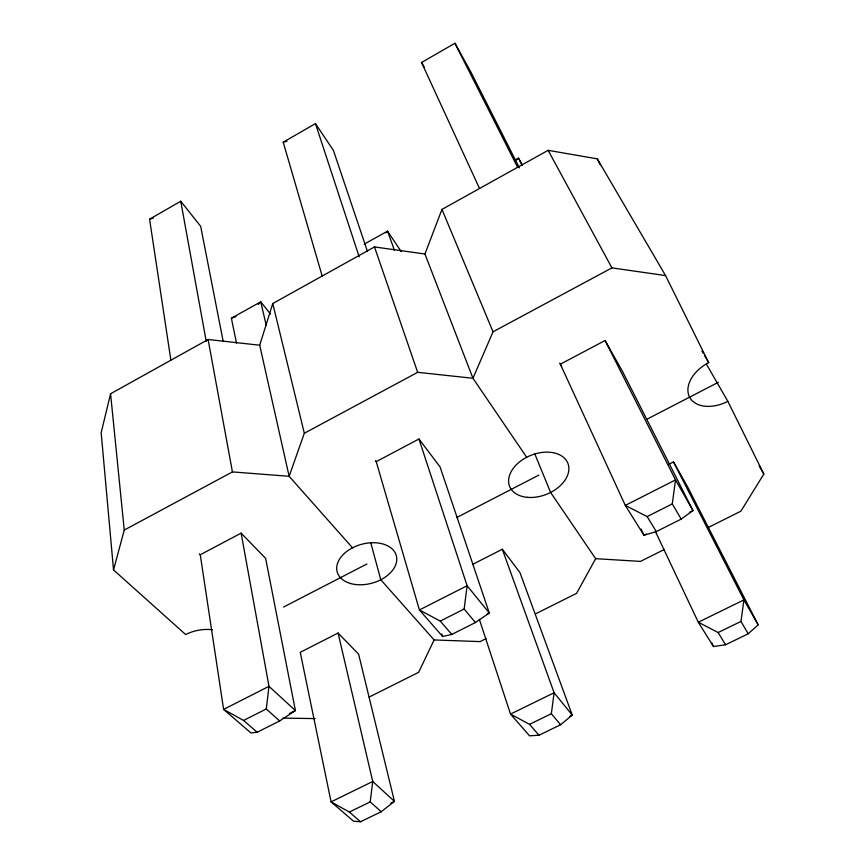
<?xml version="1.0" encoding="UTF-8"?>
<svg xmlns="http://www.w3.org/2000/svg" width="865" height="865" viewBox="0 0 865 865"><rect width="100%" height="100%" fill="white"/><g stroke="black" fill="none" stroke-linecap="round" stroke-linejoin="round"><path stroke-width="1.3" d="M279.676 720.945L266.279 708.976L268.993 686.345L241.119 533.132L200.258 554.757L223.603 709.387L250.958 732.925L257.175 732.255L279.676 720.945L295.397 710.565L265.631 558.39L241.119 533.132M381.206 811.727L370.209 801.898L372.739 781.484L338.074 633.029L300.252 652.318L331.079 801.866L353.58 821.231L360.543 821.75L381.206 811.727L394.451 801.39L358.597 654.156L338.074 633.029M475.415 622.541L464.159 609.025L467.111 585.735L418.963 439.009L376.221 461.629L419.417 609.966L442.642 636.499L451.789 634.423L475.415 622.541L489.298 613.036L440.069 466.927L418.963 439.009M502.316 549.243L519.908 572.511L572.252 715.096L560.563 724.762L551.362 713.722L554.097 692.768L502.316 549.243L472.463 564.477M681.177 519.108L672.289 503.906L675.511 479.913L605.089 340.507L560.347 364.187L625.309 505.409L643.949 535.24L656.33 531.597L681.177 519.108L692.995 510.577L622.443 371.301L605.089 340.507M655.335 531.348L698.293 622.227L713.484 646.544L725.594 644.749L748.203 633.785L740.97 621.427L743.932 599.899L673.521 461.921L668.818 464.31M352.509 547.826L289.137 476.291L259.705 345.211L208.108 339.502L110.579 393.77L101.162 432.716L113.531 569.927L185.672 634.564A30.416 19.052 -10.5 0 1 212.487 629.785M113.531 569.927L124.246 530.072L110.579 393.77M259.705 345.211L272.767 303.529L374.491 246.936L424.942 254.007L472.95 378.275L526.677 457.271M272.767 303.529L304.329 433.257L289.137 476.291L232.426 471.912L124.246 530.072M424.942 254.007L441.961 209.406L548.14 150.326L597.304 158.868L665.563 275.578L708.673 362.64A32.546 21.593 -28.1 0 0 689.448 396.884A32.546 21.593 -28.1 0 0 727.843 401.349L763.838 474.052L740.894 511.183L707.429 527.92M665.563 275.578L611.923 267.88L493.039 331.792L472.95 378.275L417.665 372.318L304.329 433.257M486.119 638.586L480.086 641.603L434.111 639.949L418.638 672.321L369.225 697.039M534.743 453.79L550.605 492.455L595.65 558.671L576.587 593.347L535.576 613.858M258.257 304.469L260.743 301.831L270.54 314.146M385.736 232.869L387.531 231.16L401.209 251.564M748.203 633.785L758.173 624.854L687.924 487.482L673.521 461.921M516.578 159.841L518.503 158.154L522.374 165.172M170.881 360.197L149.58 219.191L180.742 201.231L200.658 226.284L223.105 341.005M322.256 276.281L283.212 142.195L315.466 123.619L333.425 150.424L367.484 251.51M479.524 188.494L421.558 62.485L454.947 43.25L470.809 71.914L519.411 167.886M236.534 343.232L231.377 318.201L260.743 301.831L266.269 325.489M364.208 244.157L387.531 231.16L394.397 250.18M515.021 160.09L518.503 158.154L522.179 165.356M283.569 607.057L366.846 564.012M456.655 517.584L538.819 475.112M646.696 419.352L718.393 382.276M289.397 713.582L295.397 710.565L268.993 686.345L223.603 709.387L243.552 720.448L266.279 708.976M486.909 614.237L489.298 613.036L467.111 585.735L419.417 609.966L440.274 621.092L464.159 609.025M689.405 512.383L692.995 510.577L675.511 479.913L625.309 505.409L647.15 516.61L672.289 503.906M646.339 534.04L643.949 535.24L641.106 529.11M664.396 549.437L640.489 561.396L595.65 558.671M390.85 803.142L394.451 801.39L372.739 781.484L331.079 801.866L349.341 812.051L370.209 801.898M479.34 619.297L510.523 714.09L529.542 724.34L551.362 713.722M758.173 624.854L743.932 599.899L698.293 622.227L718.123 632.542L740.97 621.427M569.884 716.242L572.252 715.096L554.097 692.768L510.523 714.09L529.542 735.823L538.96 735.239L560.563 724.762M231.377 318.201L236.113 316.482M149.58 219.191L153.202 218.185M283.212 142.195L286.953 141.265M282.877 718.123L315.087 718.588M243.552 720.448L257.175 732.255M349.341 812.051L360.543 821.75M199.35 553.87L200.258 554.757M434.111 639.949L380.795 579.755L370.923 543.339M440.274 621.092L451.789 634.423M529.542 724.34L538.96 735.239M375.442 460.656L376.221 461.629M647.15 516.61L656.33 531.597M718.123 632.542L725.594 644.749M559.687 363.116L561.699 366.414M421.558 62.485L424.174 67.005M701.958 351.028L703.299 353.353M704.64 355.677L708.673 362.64M706.359 364.057L727.843 401.349M759.167 465.878L763.838 474.052M548.14 150.326L611.923 267.88M454.947 43.25L517.627 167.334M597.304 158.868L600.321 164.88M711.754 642.9L713.484 646.544M441.961 209.406L493.039 331.792M374.491 246.936L417.665 372.318M315.466 123.619L359.18 256.84M441.864 633.937L442.642 636.499M208.108 339.502L232.426 471.912M180.742 201.231L206.27 341.567M350.498 583.497A30.675 20.122 -15.4 0 0 396.754 560.142A30.675 20.122 -15.4 0 0 352.963 547.588A30.675 20.122 -15.4 0 0 350.498 583.497M527.218 497.332A31.345 20.998 -21.6 0 0 568.629 465.857A31.345 20.998 -21.6 0 0 520.373 461.25A31.345 20.998 -21.6 0 0 527.218 497.332"/></g></svg>
